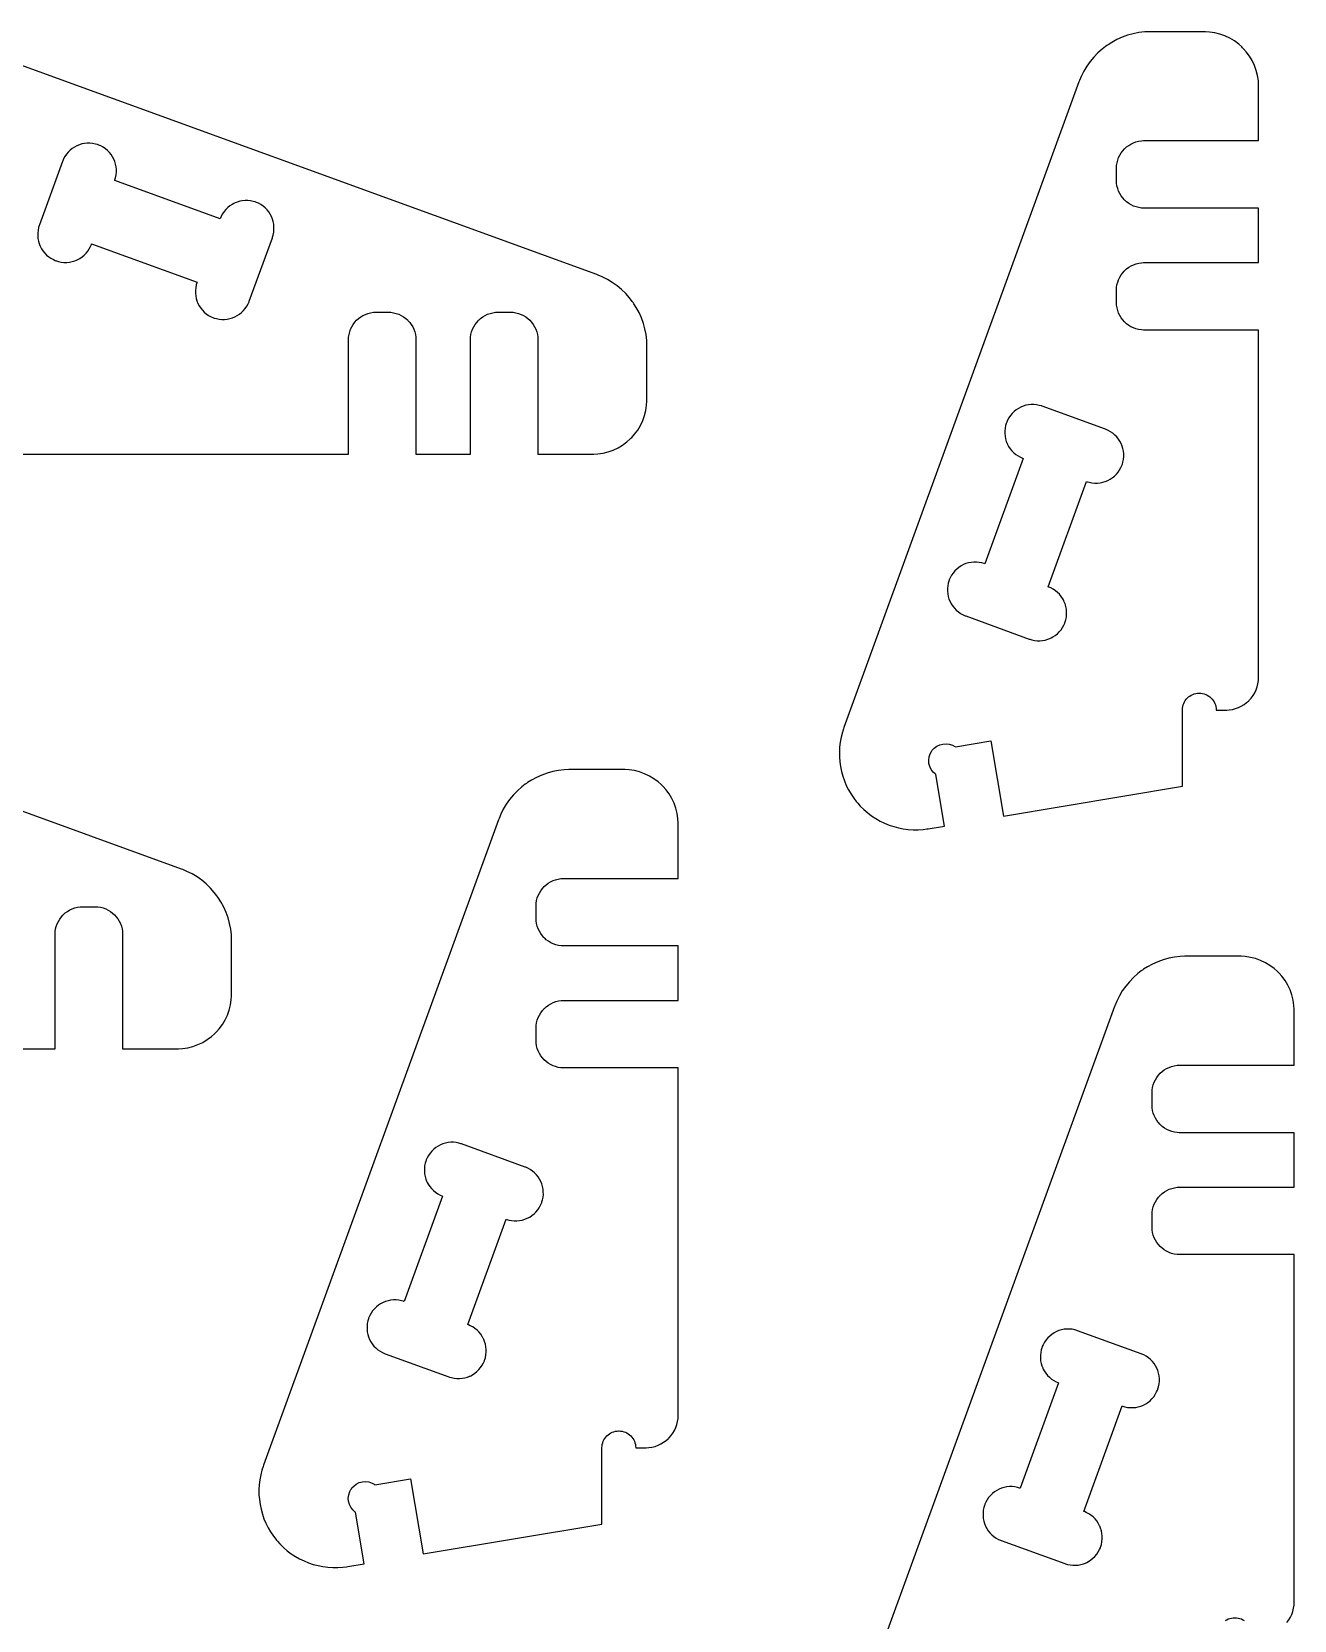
# Model space of a CAD drawing. Extents: x 0 to 392, y 0 to 269.
# Drawn here: x 276.1 to 392, y 122.9 to 268.8 of the extents above; entities that cross this region are included whole.
import ezdxf

# ---------------------------------------------------------------- set-up
doc = ezdxf.new("R2010")
doc.units = 0
doc.layers.get('0').update_dxf_attribs({"linetype": 'CONTINUOUS'})

msp = doc.modelspace()

# ---------------------------------------------------------------- linework, layer by layer
at = {"color": 0}
for points in [[(378.271, 241.411), (378.206, 241.411), (378.01, 241.424), (377.757, 241.463), (377.513, 241.525), (377.278, 241.611), (377.054, 241.718), (376.844, 241.846), (376.649, 241.993), (376.467, 242.158), (376.303, 242.339), (376.156, 242.535), (376.028, 242.746), (375.921, 242.968), (375.835, 243.203), (375.772, 243.447), (375.733, 243.7), (375.721, 243.896), (375.721, 243.961), (375.721, 245.061), (375.721, 245.124), (375.733, 245.313), (375.769, 245.561), (375.831, 245.803), (375.914, 246.036), (376.021, 246.261), (376.149, 246.475), (376.297, 246.676), (376.422, 246.819), (376.467, 246.864), (376.511, 246.908), (376.654, 247.033), (376.856, 247.182), (377.069, 247.31), (377.294, 247.417), (377.529, 247.5), (377.771, 247.561), (378.018, 247.599), (378.207, 247.611), (378.271, 247.611), (388.771, 247.611), (388.771, 252.611), (378.271, 252.611), (378.207, 252.611), (378.018, 252.624), (377.771, 252.66), (377.529, 252.721), (377.294, 252.806), (377.069, 252.911), (376.856, 253.039), (376.654, 253.189), (376.511, 253.313), (376.467, 253.358), (376.422, 253.403), (376.297, 253.544), (376.149, 253.746), (376.021, 253.96), (375.914, 254.185), (375.831, 254.419), (375.769, 254.661), (375.733, 254.908), (375.721, 255.097), (375.721, 255.161), (375.721, 256.261), (375.721, 256.326), (375.733, 256.522), (375.772, 256.775), (375.835, 257.019), (375.921, 257.253), (376.028, 257.476), (376.156, 257.686), (376.303, 257.883), (376.467, 258.064), (376.649, 258.229), (376.844, 258.375), (377.054, 258.503), (377.278, 258.61), (377.513, 258.696), (377.757, 258.758), (378.01, 258.797), (378.206, 258.811), (378.271, 258.811), (388.771, 258.811), (388.771, 263.811), (388.771, 263.935), (388.746, 264.306), (388.674, 264.79), (388.554, 265.265), (388.39, 265.724), (388.182, 266.165), (387.931, 266.585), (387.638, 266.979), (387.393, 267.258), (387.306, 267.346), (387.218, 267.433), (386.939, 267.679), (386.544, 267.971), (386.125, 268.222), (385.683, 268.431), (385.225, 268.594), (384.75, 268.714), (384.264, 268.786), (383.894, 268.811), (383.771, 268.811), (378.851, 268.811), (378.717, 268.811), (378.315, 268.79), (377.783, 268.729), (377.26, 268.628), (376.746, 268.487), (376.244, 268.307), (375.758, 268.09), (375.287, 267.836), (374.946, 267.622), (374.836, 267.544), (374.726, 267.468), (374.408, 267.219), (374.008, 266.865), (373.638, 266.482), (373.297, 266.072), (372.99, 265.638), (372.715, 265.181), (372.476, 264.701), (372.319, 264.331), (372.274, 264.204), (350.699, 204.911), (350.658, 204.803), (350.554, 204.469), (350.44, 204.024), (350.356, 203.572), (350.301, 203.121), (350.278, 202.667), (350.283, 202.214), (350.317, 201.764), (350.381, 201.317), (350.472, 200.875), (350.592, 200.439), (350.74, 200.013), (350.917, 199.593), (351.119, 199.186), (351.351, 198.79), (351.61, 198.408), (351.821, 198.131), (351.894, 198.042), (351.969, 197.953), (352.203, 197.694), (352.532, 197.371), (352.879, 197.071), (353.242, 196.797), (353.622, 196.547), (354.015, 196.324), (354.421, 196.126), (354.839, 195.956), (355.267, 195.813), (355.704, 195.697), (356.149, 195.61), (356.599, 195.55), (357.053, 195.521), (357.511, 195.522), (357.971, 195.553), (358.317, 195.594), (358.432, 195.614), (359.925, 195.864), (359.132, 200.606), (359.068, 200.651), (358.896, 200.813), (358.711, 201.056), (358.581, 201.325), (358.503, 201.612), (358.482, 201.908), (358.519, 202.206), (358.614, 202.496), (358.725, 202.704), (358.771, 202.768), (358.815, 202.832), (358.978, 203.004), (359.219, 203.189), (359.489, 203.319), (359.776, 203.397), (360.074, 203.418), (360.371, 203.381), (360.66, 203.286), (360.868, 203.175), (360.932, 203.129), (364.194, 203.675), (365.35, 196.772), (381.771, 199.519), (381.771, 206.519), (381.771, 206.56), (381.778, 206.678), (381.801, 206.832), (381.84, 206.981), (381.892, 207.122), (381.957, 207.258), (382.035, 207.386), (382.124, 207.506), (382.224, 207.615), (382.335, 207.715), (382.454, 207.804), (382.582, 207.882), (382.717, 207.947), (382.86, 208), (383.008, 208.038), (383.162, 208.061), (383.281, 208.069), (383.321, 208.069), (383.36, 208.069), (383.479, 208.061), (383.633, 208.038), (383.781, 208), (383.924, 207.947), (384.06, 207.882), (384.188, 207.804), (384.307, 207.715), (384.417, 207.615), (384.517, 207.506), (384.606, 207.386), (384.683, 207.258), (384.749, 207.122), (384.8, 206.981), (384.839, 206.832), (384.862, 206.678), (384.871, 206.56), (384.871, 206.519), (385.771, 206.519), (385.844, 206.519), (386.067, 206.535), (386.358, 206.578), (386.643, 206.649), (386.918, 206.747), (387.183, 206.872), (387.435, 207.024), (387.672, 207.199), (387.839, 207.346), (387.892, 207.399), (387.944, 207.45), (388.09, 207.618), (388.267, 207.856), (388.417, 208.107), (388.542, 208.371), (388.64, 208.647), (388.713, 208.932), (388.756, 209.224), (388.771, 209.446), (388.771, 209.519), (388.771, 241.411), (378.271, 241.411)], [(293.432, 251.636), (283.753, 255.158), (283.775, 255.219), (283.829, 255.407), (283.879, 255.658), (283.904, 255.91), (283.903, 256.158), (283.879, 256.406), (283.831, 256.646), (283.76, 256.881), (283.667, 257.107), (283.553, 257.324), (283.418, 257.529), (283.265, 257.721), (283.092, 257.899), (282.901, 258.058), (282.693, 258.201), (282.468, 258.325), (282.289, 258.404), (282.228, 258.426), (282.167, 258.449), (281.978, 258.503), (281.726, 258.553), (281.476, 258.578), (281.226, 258.578), (280.981, 258.553), (280.739, 258.504), (280.504, 258.433), (280.278, 258.34), (280.061, 258.226), (279.856, 258.093), (279.664, 257.939), (279.487, 257.765), (279.326, 257.575), (279.183, 257.367), (279.061, 257.142), (278.982, 256.963), (278.96, 256.901), (276.839, 251.075), (276.817, 251.017), (276.763, 250.833), (276.71, 250.588), (276.682, 250.338), (276.679, 250.088), (276.7, 249.838), (276.746, 249.592), (276.817, 249.35), (276.885, 249.171), (276.911, 249.114), (276.938, 249.057), (277.029, 248.889), (277.167, 248.678), (277.325, 248.483), (277.5, 248.304), (277.693, 248.144), (277.9, 248.004), (278.121, 247.883), (278.296, 247.806), (278.356, 247.785), (278.415, 247.763), (278.599, 247.71), (278.844, 247.66), (279.094, 247.635), (279.344, 247.633), (279.594, 247.657), (279.84, 247.706), (280.082, 247.778), (280.258, 247.849), (280.317, 247.875), (280.374, 247.901), (280.54, 247.994), (280.75, 248.135), (280.943, 248.294), (281.119, 248.472), (281.278, 248.665), (281.417, 248.874), (281.536, 249.097), (281.611, 249.272), (281.632, 249.332), (291.311, 245.81), (291.289, 245.749), (291.235, 245.56), (291.185, 245.308), (291.16, 245.058), (291.16, 244.808), (291.185, 244.563), (291.233, 244.321), (291.304, 244.086), (291.396, 243.86), (291.51, 243.643), (291.644, 243.438), (291.799, 243.246), (291.971, 243.069), (292.162, 242.908), (292.371, 242.765), (292.594, 242.643), (292.774, 242.564), (292.836, 242.542), (292.897, 242.519), (293.085, 242.464), (293.336, 242.414), (293.588, 242.39), (293.838, 242.39), (294.083, 242.415), (294.324, 242.463), (294.558, 242.533), (294.785, 242.626), (295.001, 242.74), (295.207, 242.875), (295.399, 243.029), (295.576, 243.201), (295.736, 243.392), (295.879, 243.6), (296.003, 243.825), (296.082, 244.004), (296.104, 244.065), (298.224, 249.892), (298.246, 249.953), (298.3, 250.142), (298.351, 250.393), (298.375, 250.643), (298.375, 250.893), (298.35, 251.139), (298.303, 251.381), (298.231, 251.615), (298.139, 251.842), (298.025, 252.058), (297.89, 252.264), (297.736, 252.456), (297.564, 252.632), (297.372, 252.793), (297.165, 252.936), (296.94, 253.058), (296.761, 253.138), (296.7, 253.16), (296.64, 253.182), (296.458, 253.235), (296.213, 253.285), (295.965, 253.31), (295.717, 253.311), (295.468, 253.289), (295.224, 253.242), (294.983, 253.169), (294.807, 253.101), (294.75, 253.075), (294.693, 253.049), (294.526, 252.957), (294.318, 252.818), (294.124, 252.661), (293.947, 252.486), (293.789, 252.294), (293.649, 252.089), (293.529, 251.868), (293.453, 251.694), (293.432, 251.636)], [(367.143, 229.632), (363.621, 219.953), (363.56, 219.975), (363.371, 220.029), (363.119, 220.081), (362.868, 220.104), (362.619, 220.104), (362.374, 220.079), (362.132, 220.031), (361.897, 219.96), (361.671, 219.868), (361.454, 219.754), (361.249, 219.619), (361.057, 219.465), (360.879, 219.293), (360.719, 219.101), (360.576, 218.893), (360.454, 218.669), (360.375, 218.49), (360.353, 218.429), (360.331, 218.367), (360.275, 218.179), (360.225, 217.928), (360.2, 217.676), (360.201, 217.428), (360.226, 217.181), (360.274, 216.94), (360.344, 216.706), (360.438, 216.479), (360.551, 216.263), (360.686, 216.057), (360.839, 215.865), (361.013, 215.688), (361.203, 215.528), (361.411, 215.385), (361.636, 215.261), (361.815, 215.182), (361.876, 215.16), (367.703, 213.04), (367.763, 213.018), (367.944, 212.962), (368.192, 212.911), (368.44, 212.883), (368.69, 212.881), (368.94, 212.901), (369.186, 212.947), (369.429, 213.018), (369.607, 213.086), (369.664, 213.112), (369.722, 213.139), (369.889, 213.229), (370.1, 213.368), (370.294, 213.525), (370.474, 213.701), (370.633, 213.893), (370.775, 214.101), (370.894, 214.322), (370.972, 214.497), (370.993, 214.556), (371.015, 214.615), (371.068, 214.799), (371.118, 215.046), (371.144, 215.296), (371.144, 215.546), (371.121, 215.794), (371.072, 216.04), (371, 216.282), (370.931, 216.46), (370.903, 216.517), (370.876, 216.574), (370.783, 216.74), (370.643, 216.95), (370.483, 217.144), (370.307, 217.321), (370.112, 217.479), (369.904, 217.618), (369.682, 217.736), (369.507, 217.811), (369.447, 217.832), (372.968, 227.513), (373.031, 227.49), (373.218, 227.435), (373.469, 227.385), (373.721, 227.36), (373.969, 227.361), (374.217, 227.386), (374.457, 227.433), (374.692, 227.504), (374.918, 227.597), (375.135, 227.711), (375.34, 227.846), (375.532, 228), (375.71, 228.172), (375.869, 228.362), (376.013, 228.571), (376.135, 228.796), (376.215, 228.975), (376.237, 229.036), (376.26, 229.097), (376.314, 229.286), (376.364, 229.537), (376.389, 229.787), (376.388, 230.037), (376.364, 230.283), (376.315, 230.525), (376.244, 230.76), (376.151, 230.986), (376.037, 231.203), (375.903, 231.408), (375.75, 231.6), (375.576, 231.776), (375.386, 231.938), (375.178, 232.081), (374.953, 232.203), (374.774, 232.282), (374.713, 232.304), (368.886, 234.425), (368.825, 234.447), (368.636, 234.501), (368.386, 234.551), (368.135, 234.576), (367.885, 234.575), (367.639, 234.551), (367.397, 234.503), (367.162, 234.432), (366.936, 234.339), (366.719, 234.225), (366.515, 234.092), (366.322, 233.938), (366.146, 233.764), (365.985, 233.574), (365.843, 233.365), (365.719, 233.14), (365.64, 232.961), (365.618, 232.9), (365.596, 232.842), (365.543, 232.66), (365.493, 232.414), (365.468, 232.165), (365.467, 231.917), (365.49, 231.669), (365.537, 231.424), (365.608, 231.185), (365.676, 231.007), (365.703, 230.95), (365.731, 230.893), (365.821, 230.728), (365.96, 230.518), (366.117, 230.325), (366.292, 230.149), (366.483, 229.989), (366.69, 229.85), (366.91, 229.731), (367.083, 229.654), (367.143, 229.632)], [(324.985, 173.647), (324.919, 173.647), (324.724, 173.661), (324.469, 173.699), (324.226, 173.763), (323.992, 173.847), (323.768, 173.956), (323.558, 174.083), (323.362, 174.229), (323.181, 174.394), (323.017, 174.575), (322.869, 174.772), (322.742, 174.982), (322.635, 175.204), (322.549, 175.439), (322.486, 175.683), (322.447, 175.936), (322.435, 176.132), (322.435, 176.197), (322.435, 177.297), (322.435, 177.36), (322.446, 177.55), (322.483, 177.797), (322.544, 178.039), (322.628, 178.274), (322.735, 178.499), (322.862, 178.712), (323.011, 178.914), (323.136, 179.056), (323.181, 179.1), (323.225, 179.144), (323.368, 179.269), (323.569, 179.419), (323.783, 179.547), (324.008, 179.653), (324.243, 179.737), (324.485, 179.797), (324.732, 179.835), (324.921, 179.847), (324.985, 179.847), (335.485, 179.847), (335.485, 184.847), (324.985, 184.847), (324.921, 184.847), (324.732, 184.86), (324.485, 184.897), (324.243, 184.957), (324.008, 185.042), (323.783, 185.147), (323.569, 185.276), (323.368, 185.425), (323.225, 185.55), (323.181, 185.594), (323.136, 185.639), (323.011, 185.782), (322.862, 185.982), (322.735, 186.197), (322.628, 186.421), (322.544, 186.656), (322.483, 186.897), (322.446, 187.146), (322.435, 187.335), (322.435, 187.397), (322.435, 188.497), (322.435, 188.563), (322.447, 188.758), (322.486, 189.011), (322.549, 189.256), (322.635, 189.49), (322.742, 189.712), (322.869, 189.924), (323.017, 190.119), (323.181, 190.3), (323.362, 190.465), (323.558, 190.612), (323.768, 190.74), (323.992, 190.847), (324.226, 190.933), (324.469, 190.996), (324.724, 191.035), (324.919, 191.047), (324.985, 191.047), (335.485, 191.047), (335.485, 196.047), (335.485, 196.171), (335.46, 196.542), (335.388, 197.028), (335.268, 197.501), (335.103, 197.961), (334.894, 198.401), (334.644, 198.821), (334.351, 199.217), (334.107, 199.496), (334.019, 199.583), (333.932, 199.671), (333.653, 199.915), (333.258, 200.207), (332.839, 200.458), (332.397, 200.667), (331.939, 200.831), (331.464, 200.95), (330.978, 201.022), (330.608, 201.047), (330.485, 201.047), (325.565, 201.047), (325.431, 201.047), (325.028, 201.026), (324.497, 200.965), (323.974, 200.864), (323.46, 200.724), (322.958, 200.544), (322.472, 200.326), (322.001, 200.072), (321.66, 199.858), (321.55, 199.781), (321.44, 199.704), (321.122, 199.457), (320.722, 199.101), (320.351, 198.718), (320.011, 198.308), (319.704, 197.874), (319.429, 197.417), (319.19, 196.939), (319.033, 196.567), (318.987, 196.44), (297.412, 137.148), (297.372, 137.039), (297.268, 136.706), (297.154, 136.26), (297.069, 135.809), (297.015, 135.357), (296.992, 134.903), (296.997, 134.451), (297.031, 134), (297.094, 133.553), (297.186, 133.112), (297.306, 132.676), (297.454, 132.248), (297.631, 131.83), (297.833, 131.422), (298.065, 131.027), (298.324, 130.645), (298.533, 130.367), (298.608, 130.278), (298.682, 130.189), (298.917, 129.931), (299.246, 129.607), (299.592, 129.308), (299.956, 129.033), (300.335, 128.784), (300.729, 128.56), (301.135, 128.363), (301.553, 128.192), (301.981, 128.049), (302.418, 127.933), (302.861, 127.846), (303.313, 127.787), (303.767, 127.758), (304.225, 127.758), (304.685, 127.789), (305.031, 127.831), (305.146, 127.85), (306.639, 128.1), (305.846, 132.842), (305.782, 132.888), (305.61, 133.049), (305.425, 133.292), (305.294, 133.561), (305.217, 133.848), (305.196, 134.145), (305.233, 134.443), (305.328, 134.732), (305.439, 134.941), (305.485, 135.004), (305.529, 135.068), (305.692, 135.24), (305.933, 135.425), (306.203, 135.556), (306.49, 135.633), (306.786, 135.654), (307.085, 135.617), (307.374, 135.522), (307.582, 135.412), (307.646, 135.366), (310.908, 135.912), (312.064, 129.008), (328.485, 131.756), (328.485, 138.756), (328.485, 138.796), (328.492, 138.914), (328.515, 139.068), (328.554, 139.217), (328.606, 139.36), (328.671, 139.494), (328.749, 139.622), (328.838, 139.742), (328.938, 139.851), (329.049, 139.951), (329.168, 140.042), (329.296, 140.119), (329.431, 140.185), (329.574, 140.236), (329.722, 140.275), (329.875, 140.299), (329.994, 140.306), (330.035, 140.306), (330.074, 140.306), (330.193, 140.299), (330.346, 140.275), (330.494, 140.236), (330.638, 140.185), (330.772, 140.119), (330.9, 140.042), (331.019, 139.951), (331.131, 139.851), (331.231, 139.742), (331.319, 139.622), (331.397, 139.494), (331.463, 139.36), (331.514, 139.217), (331.553, 139.068), (331.576, 138.914), (331.585, 138.796), (331.585, 138.756), (332.485, 138.756), (332.558, 138.756), (332.781, 138.771), (333.072, 138.814), (333.357, 138.886), (333.632, 138.985), (333.897, 139.11), (334.149, 139.26), (334.385, 139.435), (334.553, 139.582), (334.606, 139.635), (334.658, 139.688), (334.804, 139.854), (334.981, 140.092), (335.131, 140.343), (335.256, 140.608), (335.354, 140.883), (335.426, 141.168), (335.469, 141.46), (335.485, 141.682), (335.485, 141.756), (335.485, 173.647), (324.985, 173.647)], [(313.856, 161.868), (310.335, 152.189), (310.272, 152.211), (310.085, 152.267), (309.833, 152.317), (309.582, 152.34), (309.333, 152.34), (309.086, 152.315), (308.846, 152.268), (308.611, 152.197), (308.385, 152.104), (308.168, 151.99), (307.963, 151.856), (307.771, 151.701), (307.593, 151.529), (307.433, 151.339), (307.29, 151.131), (307.168, 150.906), (307.088, 150.726), (307.065, 150.665), (307.043, 150.604), (306.989, 150.415), (306.939, 150.164), (306.914, 149.914), (306.915, 149.664), (306.939, 149.418), (306.987, 149.176), (307.058, 148.942), (307.151, 148.715), (307.265, 148.499), (307.4, 148.293), (307.553, 148.101), (307.726, 147.925), (307.917, 147.764), (308.125, 147.621), (308.35, 147.499), (308.529, 147.419), (308.59, 147.397), (314.417, 145.276), (314.476, 145.254), (314.658, 145.2), (314.906, 145.147), (315.154, 145.119), (315.404, 145.117), (315.654, 145.138), (315.9, 145.183), (316.143, 145.254), (316.321, 145.322), (316.378, 145.349), (316.436, 145.375), (316.603, 145.467), (316.814, 145.604), (317.008, 145.763), (317.188, 145.938), (317.347, 146.131), (317.489, 146.337), (317.608, 146.558), (317.686, 146.733), (317.707, 146.793), (317.729, 146.853), (317.782, 147.035), (317.832, 147.282), (317.857, 147.532), (317.858, 147.782), (317.835, 148.032), (317.786, 148.278), (317.714, 148.519), (317.644, 148.696), (317.617, 148.753), (317.59, 148.811), (317.497, 148.978), (317.357, 149.186), (317.197, 149.381), (317.021, 149.557), (316.826, 149.715), (316.618, 149.854), (316.396, 149.972), (316.219, 150.049), (316.16, 150.069), (319.682, 159.749), (319.743, 159.726), (319.932, 159.672), (320.183, 159.621), (320.435, 159.597), (320.683, 159.597), (320.929, 159.622), (321.171, 159.671), (321.406, 159.742), (321.632, 159.833), (321.849, 159.947), (322.054, 160.082), (322.246, 160.236), (322.424, 160.408), (322.583, 160.6), (322.726, 160.807), (322.849, 161.032), (322.928, 161.211), (322.95, 161.272), (322.974, 161.335), (323.028, 161.522), (323.078, 161.774), (323.103, 162.025), (323.101, 162.274), (323.076, 162.521), (323.029, 162.761), (322.958, 162.996), (322.865, 163.222), (322.751, 163.439), (322.617, 163.644), (322.464, 163.836), (322.29, 164.014), (322.1, 164.174), (321.892, 164.317), (321.667, 164.439), (321.487, 164.519), (321.426, 164.542), (315.6, 166.661), (315.539, 166.683), (315.35, 166.737), (315.1, 166.788), (314.849, 166.813), (314.599, 166.813), (314.353, 166.788), (314.111, 166.739), (313.876, 166.668), (313.65, 166.576), (313.433, 166.462), (313.229, 166.328), (313.036, 166.174), (312.86, 166.001), (312.699, 165.81), (312.556, 165.601), (312.433, 165.378), (312.354, 165.199), (312.332, 165.136), (312.31, 165.078), (312.257, 164.896), (312.207, 164.65), (312.182, 164.403), (312.181, 164.153), (312.204, 163.906), (312.25, 163.661), (312.322, 163.421), (312.39, 163.244), (312.417, 163.188), (312.443, 163.129), (312.535, 162.964), (312.674, 162.756), (312.831, 162.561), (313.006, 162.385), (313.197, 162.226), (313.403, 162.086), (313.624, 161.967), (313.797, 161.89), (313.856, 161.868)], [(370.411, 144.719), (366.889, 135.04), (366.828, 135.062), (366.639, 135.117), (366.389, 135.167), (366.138, 135.191), (365.888, 135.191), (365.642, 135.166), (365.4, 135.118), (365.165, 135.047), (364.939, 134.954), (364.722, 134.841), (364.518, 134.706), (364.325, 134.552), (364.149, 134.38), (363.987, 134.189), (363.846, 133.981), (363.722, 133.756), (363.643, 133.577), (363.621, 133.515), (363.599, 133.454), (363.544, 133.266), (363.493, 133.015), (363.469, 132.764), (363.469, 132.514), (363.494, 132.268), (363.543, 132.027), (363.614, 131.792), (363.706, 131.566), (363.819, 131.349), (363.954, 131.144), (364.108, 130.952), (364.281, 130.775), (364.472, 130.614), (364.679, 130.472), (364.904, 130.349), (365.083, 130.269), (365.144, 130.247), (370.971, 128.127), (371.031, 128.105), (371.214, 128.05), (371.46, 127.998), (371.71, 127.97), (371.96, 127.967), (372.208, 127.988), (372.456, 128.034), (372.697, 128.104), (372.875, 128.172), (372.933, 128.199), (372.99, 128.225), (373.158, 128.317), (373.368, 128.455), (373.564, 128.612), (373.742, 128.788), (373.903, 128.98), (374.043, 129.188), (374.164, 129.409), (374.24, 129.584), (374.263, 129.643), (374.283, 129.703), (374.338, 129.886), (374.388, 130.133), (374.412, 130.382), (374.414, 130.633), (374.389, 130.882), (374.342, 131.128), (374.268, 131.369), (374.199, 131.547), (374.172, 131.604), (374.144, 131.661), (374.053, 131.828), (373.912, 132.037), (373.753, 132.231), (373.575, 132.407), (373.382, 132.566), (373.172, 132.705), (372.95, 132.823), (372.775, 132.898), (372.715, 132.919), (376.237, 142.599), (376.299, 142.576), (376.486, 142.522), (376.737, 142.472), (376.989, 142.447), (377.239, 142.447), (377.485, 142.472), (377.726, 142.521), (377.961, 142.592), (378.188, 142.685), (378.404, 142.799), (378.608, 142.932), (378.8, 143.086), (378.978, 143.258), (379.139, 143.45), (379.281, 143.658), (379.404, 143.883), (379.483, 144.063), (379.506, 144.124), (379.528, 144.185), (379.582, 144.372), (379.632, 144.624), (379.657, 144.875), (379.657, 145.125), (379.632, 145.371), (379.583, 145.612), (379.513, 145.846), (379.421, 146.074), (379.307, 146.289), (379.172, 146.494), (379.018, 146.686), (378.846, 146.864), (378.654, 147.025), (378.446, 147.167), (378.222, 147.29), (378.043, 147.369), (377.981, 147.392), (372.156, 149.511), (372.093, 149.533), (371.906, 149.589), (371.654, 149.639), (371.403, 149.663), (371.154, 149.663), (370.907, 149.638), (370.667, 149.59), (370.432, 149.519), (370.206, 149.426), (369.989, 149.313), (369.783, 149.178), (369.592, 149.024), (369.414, 148.851), (369.254, 148.661), (369.111, 148.453), (368.987, 148.228), (368.908, 148.049), (368.886, 147.987), (368.865, 147.928), (368.813, 147.746), (368.763, 147.5), (368.736, 147.253), (368.735, 147.004), (368.758, 146.756), (368.806, 146.511), (368.876, 146.271), (368.946, 146.094), (368.972, 146.038), (368.999, 145.981), (369.09, 145.814), (369.228, 145.606), (369.385, 145.411), (369.56, 145.235), (369.751, 145.076), (369.958, 144.936), (370.178, 144.817), (370.351, 144.74), (370.411, 144.719)]]:
    msp.add_lwpolyline(points, close=True, dxfattribs=at)
for points in [[(273.318, 230.008), (305.21, 230.008), (305.21, 240.508), (305.21, 240.508), (305.21, 240.574), (305.224, 240.768), (305.261, 241.022), (305.325, 241.267), (305.41, 241.5), (305.518, 241.724), (305.646, 241.933), (305.792, 242.131), (305.957, 242.311), (306.138, 242.475), (306.335, 242.622), (306.544, 242.75), (306.768, 242.857), (307.001, 242.943), (307.246, 243.006), (307.499, 243.044), (307.694, 243.058), (307.76, 243.058), (308.86, 243.058), (308.924, 243.058), (309.112, 243.046), (309.36, 243.008), (309.601, 242.947), (309.836, 242.864), (310.061, 242.757), (310.275, 242.629), (310.476, 242.481), (310.618, 242.356), (310.662, 242.311), (310.708, 242.267), (310.832, 242.124), (310.982, 241.922), (311.11, 241.708), (311.215, 241.483), (311.3, 241.25), (311.361, 241.008), (311.397, 240.76), (311.41, 240.571), (311.41, 240.508), (311.41, 230.008), (316.41, 230.008), (316.41, 240.508), (316.41, 240.571), (316.422, 240.76), (316.46, 241.008), (316.521, 241.25), (316.604, 241.483), (316.711, 241.708), (316.839, 241.922), (316.987, 242.124), (317.112, 242.267), (317.157, 242.311), (317.201, 242.356), (317.344, 242.481), (317.546, 242.629), (317.76, 242.757), (317.985, 242.864), (318.218, 242.947), (318.46, 243.008), (318.708, 243.046), (318.897, 243.058), (318.96, 243.058), (320.06, 243.058), (320.125, 243.058), (320.321, 243.044), (320.574, 243.006), (320.818, 242.943), (321.053, 242.857), (321.275, 242.75), (321.486, 242.622), (321.682, 242.475), (321.862, 242.311), (322.028, 242.131), (322.175, 241.933), (322.303, 241.724), (322.41, 241.5), (322.496, 241.267), (322.558, 241.022), (322.597, 240.768), (322.61, 240.574), (322.61, 240.508), (322.61, 230.008), (327.61, 230.008), (327.733, 230.008), (328.104, 230.032), (328.59, 230.104), (329.064, 230.224), (329.524, 230.389), (329.964, 230.597), (330.385, 230.847), (330.779, 231.14), (331.058, 231.385), (331.146, 231.472), (331.233, 231.56), (331.478, 231.839), (331.769, 232.233), (332.021, 232.653), (332.229, 233.094), (332.394, 233.554), (332.513, 234.028), (332.586, 234.514), (332.61, 234.885), (332.61, 235.008), (332.61, 239.926), (332.61, 240.061), (332.589, 240.464), (332.528, 240.994), (332.426, 241.518), (332.286, 242.032), (332.107, 242.533), (331.889, 243.021), (331.635, 243.49), (331.421, 243.832), (331.344, 243.942), (331.267, 244.051), (331.019, 244.369), (330.664, 244.769), (330.281, 245.14), (329.871, 245.481), (329.436, 245.789), (328.979, 246.063), (328.501, 246.301), (328.129, 246.458), (328.004, 246.504), (268.711, 268.081)], [(273.281, 175.407), (278.281, 175.407), (278.281, 185.907), (278.281, 185.969), (278.293, 186.158), (278.329, 186.407), (278.39, 186.649), (278.474, 186.882), (278.581, 187.107), (278.708, 187.321), (278.857, 187.522), (278.982, 187.665), (279.026, 187.71), (279.071, 187.754), (279.214, 187.879), (279.415, 188.028), (279.629, 188.156), (279.854, 188.263), (280.089, 188.346), (280.331, 188.407), (280.578, 188.444), (280.767, 188.457), (280.831, 188.457), (281.931, 188.457), (281.994, 188.457), (282.19, 188.443), (282.444, 188.404), (282.689, 188.342), (282.922, 188.256), (283.146, 188.149), (283.356, 188.021), (283.551, 187.874), (283.733, 187.71), (283.897, 187.529), (284.044, 187.332), (284.172, 187.122), (284.279, 186.899), (284.365, 186.665), (284.428, 186.421), (284.467, 186.167), (284.481, 185.972), (284.481, 185.907), (284.481, 175.407), (289.481, 175.407), (289.604, 175.407), (289.974, 175.431), (290.46, 175.503), (290.935, 175.622), (291.393, 175.788), (291.835, 175.996), (292.254, 176.247), (292.649, 176.539), (292.928, 176.783), (293.015, 176.871), (293.103, 176.958), (293.347, 177.237), (293.64, 177.632), (293.89, 178.051), (294.1, 178.493), (294.264, 178.953), (294.383, 179.426), (294.456, 179.913), (294.481, 180.283), (294.481, 180.407), (294.481, 185.325), (294.481, 185.46), (294.46, 185.862), (294.399, 186.393), (294.297, 186.917), (294.156, 187.431), (293.976, 187.932), (293.76, 188.419), (293.504, 188.889), (293.29, 189.231), (293.214, 189.34), (293.138, 189.45), (292.889, 189.768), (292.535, 190.168), (292.151, 190.539), (291.74, 190.879), (291.307, 191.188), (290.849, 191.461), (290.371, 191.7), (290, 191.857), (289.874, 191.903), (230.581, 213.479)], [(391.36, 122.705), (391.535, 122.942), (391.686, 123.194), (391.811, 123.458), (391.91, 123.734), (391.981, 124.018), (392.024, 124.31), (392.039, 124.532), (392.039, 124.606), (392.039, 156.497), (381.539, 156.497), (381.539, 156.497), (381.474, 156.497), (381.278, 156.511), (381.025, 156.55), (380.781, 156.612), (380.546, 156.699), (380.324, 156.806), (380.112, 156.933), (379.917, 157.081), (379.736, 157.244), (379.571, 157.425), (379.425, 157.622), (379.297, 157.832), (379.189, 158.056), (379.104, 158.289), (379.04, 158.533), (379.001, 158.788), (378.989, 158.982), (378.989, 159.047), (378.989, 160.147), (378.989, 160.211), (379.001, 160.4), (379.039, 160.647), (379.099, 160.889), (379.183, 161.124), (379.289, 161.349), (379.417, 161.563), (379.567, 161.764), (379.692, 161.906), (379.736, 161.951), (379.781, 161.996), (379.922, 162.121), (380.124, 162.269), (380.338, 162.397), (380.563, 162.504), (380.797, 162.587), (381.039, 162.649), (381.287, 162.685), (381.476, 162.697), (381.539, 162.697), (392.039, 162.697), (392.039, 167.697), (381.539, 167.697), (381.476, 167.697), (381.287, 167.71), (381.039, 167.747), (380.797, 167.808), (380.563, 167.892), (380.338, 167.999), (380.124, 168.126), (379.922, 168.275), (379.781, 168.4), (379.736, 168.444), (379.692, 168.489), (379.567, 168.632), (379.417, 168.833), (379.289, 169.047), (379.183, 169.272), (379.099, 169.506), (379.039, 169.747), (379.001, 169.996), (378.989, 170.185), (378.989, 170.247), (378.989, 171.347), (378.989, 171.413), (379.001, 171.608), (379.04, 171.861), (379.104, 172.106), (379.189, 172.34), (379.297, 172.563), (379.425, 172.774), (379.571, 172.969), (379.736, 173.151), (379.917, 173.315), (380.112, 173.462), (380.324, 173.59), (380.546, 173.697), (380.781, 173.783), (381.025, 173.846), (381.278, 173.885), (381.474, 173.897), (381.539, 173.897), (392.039, 173.897), (392.039, 178.897), (392.039, 179.021), (392.014, 179.392), (391.942, 179.878), (391.822, 180.351), (391.658, 180.811), (391.45, 181.253), (391.199, 181.672), (390.907, 182.067), (390.662, 182.346), (390.575, 182.433), (390.487, 182.521), (390.208, 182.765), (389.813, 183.057), (389.393, 183.308), (388.953, 183.517), (388.493, 183.682), (388.019, 183.801), (387.533, 183.874), (387.162, 183.897), (387.039, 183.897), (382.119, 183.897), (381.986, 183.897), (381.583, 183.878), (381.051, 183.815), (380.529, 183.714), (380.015, 183.574), (379.514, 183.394), (379.026, 183.178), (378.556, 182.922), (378.215, 182.708), (378.104, 182.632), (377.994, 182.554), (377.676, 182.307), (377.276, 181.951), (376.907, 181.568), (376.567, 181.158), (376.258, 180.724), (375.985, 180.267), (375.744, 179.789), (375.588, 179.417), (375.542, 179.292), (353.967, 119.998)], [(385.722, 122.892), (385.85, 122.969), (385.986, 123.034), (386.128, 123.087), (386.276, 123.125), (386.431, 123.148), (386.549, 123.156), (386.589, 123.156), (386.629, 123.156), (386.747, 123.148), (386.901, 123.125), (387.05, 123.087), (387.192, 123.034), (387.328, 122.969), (387.456, 122.892)]]:
    msp.add_lwpolyline(points, dxfattribs=at)

doc.saveas('drawing.dxf')
